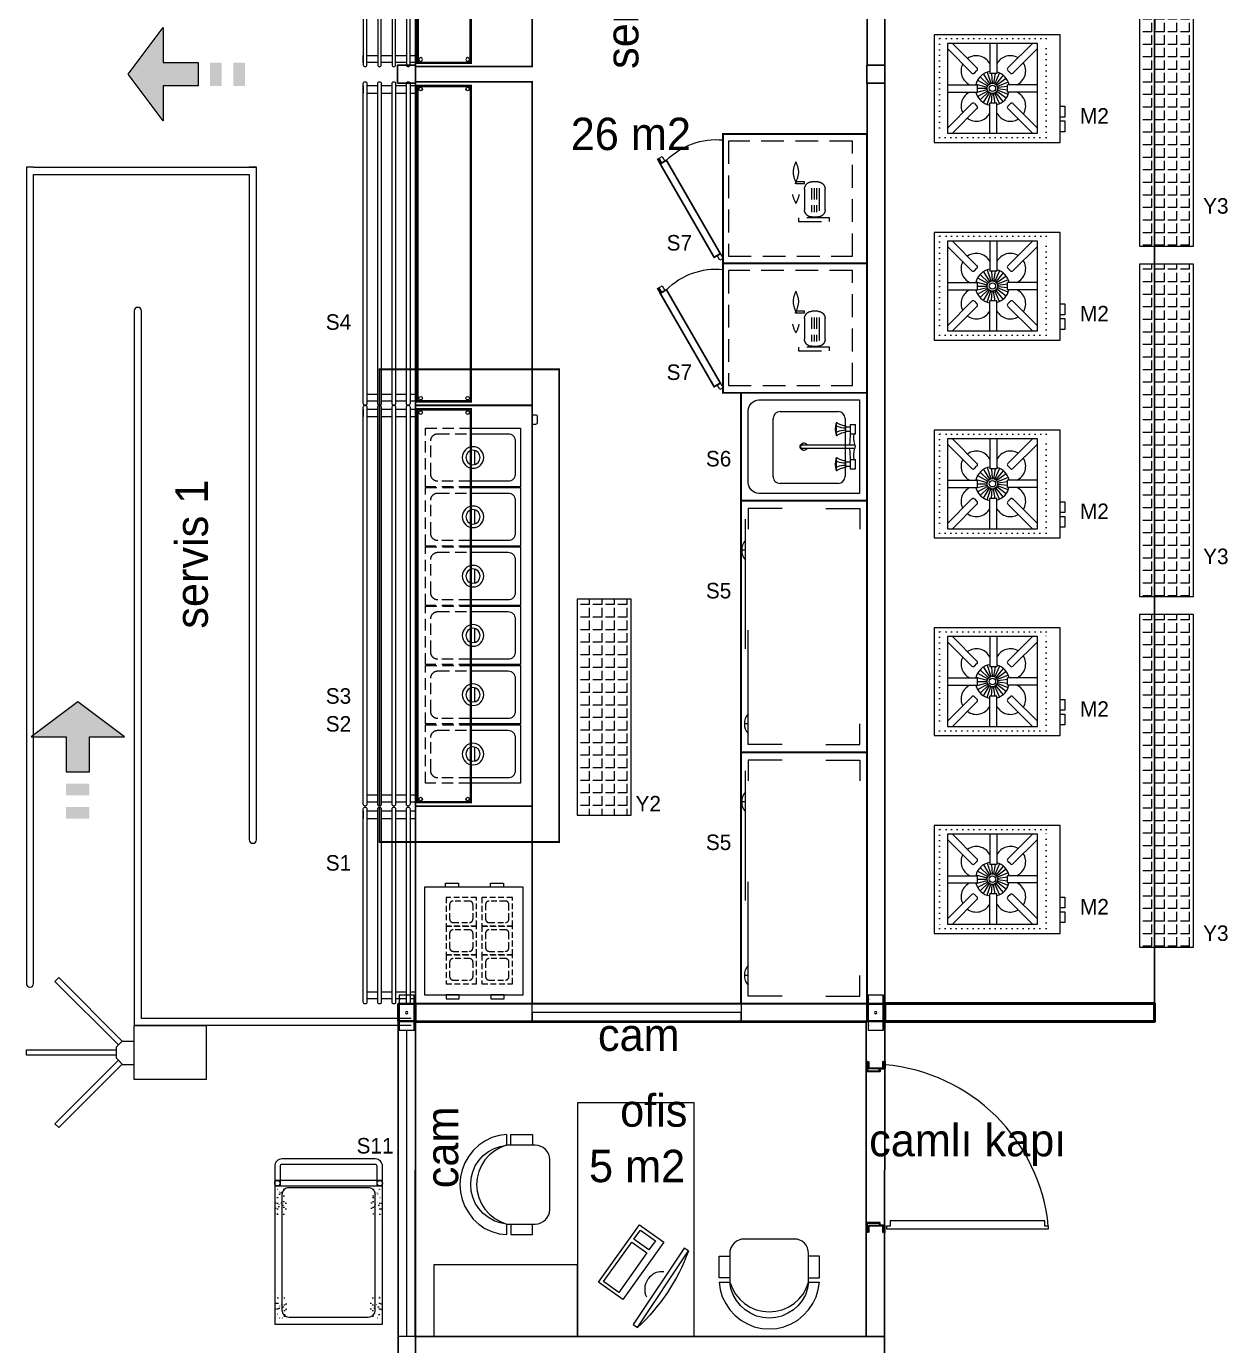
# Model space of a CAD drawing. Header units: millimetres. Extents: x 65390 to 71510, y 46362 to 50796.
# Drawn here: x 68481 to 69149, y 48689 to 49423 of the extents above; entities that cross this region are included whole.
import ezdxf
from ezdxf.enums import TextEntityAlignment as Align

# ---------------------------------------------------------------- set-up
doc = ezdxf.new("R2010")
doc.units = ezdxf.units.MM
for name, pattern in [('ACAD_ISO07W100', [3, 0, -3]), ('DASHED', [19.05, 12.7, -6.35]), ('DASHED2', [9.525, 6.35, -3.175])]:
    doc.linetypes.add(name, pattern=pattern)
for name, color, linetype in [('BİRLEŞİM ELEMANLARI', 4, 'Continuous'), ('DIŞ PANEL', 21, 'Continuous'), ('ODP', 110, 'Continuous')]:
    doc.layers.add(name, color=color, linetype=linetype)
for name, color, linetype, lineweight in [('IC KAPILI 1050', 140, 'Continuous', 0), ('MIM_dpi-DUVAR', 251, 'Continuous', 9), ('MIM_dpi-TEFRIS_01', 251, 'Continuous', 9), ('MIM_dpi-TEFRİŞ', 251, 'Continuous', 9), ('MIM_Elk', 251, 'Continuous', 9), ('MIM_Sel_Davlumbaz', 251, 'DASHED', 9), ('MIM_Sel_Tezgah', 251, 'Continuous', 9), ('MIM_Sktürk', 251, 'Continuous', 9), ('MIM_stair', 251, 'Continuous', 9), ('MIM_TEFRIS', 251, 'Continuous', 9), ('MIM_Tezgah', 251, 'Continuous', 9), ('WALL INTERNAL', 7, 'Continuous', 50)]:
    doc.layers.add(name, color=color, linetype=linetype, lineweight=lineweight)
doc.styles.add('TAKSİM', font='GOTHIC.TTF', dxfattribs={"height": 20})

# ---------------------------------------------------------------- blocks, each defined once
blk = doc.blocks.new('İÇ İKİLİ KEP  80')
at = {"lineweight": 40}
blk.add_lwpolyline([(135.5, 80), (135.5, -16), (39.5, -16), (39.5, 80)], close=True, dxfattribs=at)
at = {"layer": 'BİRLEŞİM ELEMANLARI', "color": 171, "lineweight": 20}
for p, q in [((8.5, 72), (8.5, 74)), ((15, 69), (15, 77)), ((21.5, 72), (21.5, 74)), ((153.5, 72), (153.5, 74)), ((160, 69), (160, 77)), ((166.5, 72), (166.5, 74)), ((185, 72), (-10, 72)), ((-10, -8), (185, -8)), ((8.5, -8), (8.5, -10)), ((15, -5), (15, -13)), ((21.5, -8), (21.5, -10)), ((153.5, -8), (153.5, -10)), ((160, -5), (160, -13)), ((166.5, -8), (166.5, -10))]:
    blk.add_line(p, q, dxfattribs=at)
for points in [[(-10, -10), (-10, 74)], [(-10, 74), (185, 74), (185, -10), (-10, -10)]]:
    blk.add_lwpolyline(points, dxfattribs=at)
blk.add_circle((88, 32), 6.5, dxfattribs=at)
blk = doc.blocks.new('İÇ-DOLU-2514-B-B-(80)')
at = {"layer": 'DIŞ PANEL'}
blk.add_lwpolyline([(0, 81), (2514, 81), (2514, -15), (0, -15)], close=True, dxfattribs=at)
blk = doc.blocks.new('160718_ja-yonoku')
at = {"layer": 'MIM_TEFRIS', "linetype": 'Continuous'}
blk.add_lwpolyline([(5, -20), (-5, -20), (-5, -35), (-20, -35), (0, -50), (20, -35), (5, -35), (5, -20)], dxfattribs=at)
for points in [[(-5, 0), (5, 0), (-5, -5), (5, -5)], [(-5, -10), (5, -10), (-5, -15), (5, -15)], [(-5, -20), (5, -20), (-5, -35), (5, -35)], [(5, -35), (-20, -35), (0, -50), (-20, -35)], [(5, -35), (20, -35), (0, -50), (20, -35)]]:
    blk.add_solid(points, dxfattribs=at)
blk = doc.blocks.new('160718_OK')
at = {"linetype": 'Continuous', "xscale": -1, "rotation": 90}
blk.add_blockref('160718_ja-yonoku', (0, 5), dxfattribs=at)
blk = doc.blocks.new('160718_ServisArabası1')
at = {"layer": 'MIM_Tezgah'}
for points in [[(0, 77), (60, 77), (60, 88, 0.414214), (56, 92), (4, 92, 0.414214), (0, 88)], [(3, 77), (57, 77), (57, 88, 0.414214), (56, 89), (4, 89, 0.414214), (3, 88)], [(8, 4), (52, 4, 0.414214), (56, 8), (56, 72, 0.414214), (52, 76), (8, 76, 0.414214), (4, 72), (4, 8, 0.414214)]]:
    blk.add_lwpolyline(points, format="xyb", close=True, dxfattribs=at)
blk.add_lwpolyline([(0, 0), (60, 0), (60, 80), (0, 80)], close=True, dxfattribs=at)
at = {"layer": 'MIM_Tezgah', "linetype": 'ACAD_ISO07W100'}
for points in [[(3.12, 73.16), (3.57, 73.16, 0.414214), (4.07, 73.66), (5.07, 75.17), (1.62, 75.17), (2.62, 73.66, 0.414214)], [(56.88, 73.16), (56.43, 73.16, -0.414214), (55.93, 73.66), (54.93, 75.17), (58.38, 75.17), (57.38, 73.66, -0.414214)], [(2.49, 72.4), (4.15, 72.4, -0.414214), (5.15, 71.4), (5.15, 61.21, -0.414214), (4.15, 60.21), (2.49, 60.21, -0.414214), (1.49, 61.21), (1.49, 71.4, -0.414214)], [(57.51, 72.4), (55.85, 72.4, 0.414214), (54.85, 71.4), (54.85, 61.21, 0.414214), (55.85, 60.21), (57.51, 60.21, 0.414214), (58.51, 61.21), (58.51, 71.4, 0.414214)], [(2.76, 3.62), (4.42, 3.62, 0.414214), (5.42, 4.62), (5.42, 14.81, 0.414214), (4.42, 15.81), (2.76, 15.81, 0.414214), (1.76, 14.81), (1.76, 4.62, 0.414214)], [(57.24, 3.62), (55.58, 3.62, -0.414214), (54.58, 4.62), (54.58, 14.81, -0.414214), (55.58, 15.81), (57.24, 15.81, -0.414214), (58.24, 14.81), (58.24, 4.62, -0.414214)]]:
    blk.add_lwpolyline(points, format="xyb", close=True, dxfattribs=at)
for points in [[(2.91, 72.4), (3.73, 72.4), (3.73, 73.16), (2.91, 73.16)], [(57.09, 72.4), (56.27, 72.4), (56.27, 73.16), (57.09, 73.16)]]:
    blk.add_lwpolyline(points, close=True, dxfattribs=at)
at = {"layer": 'MIM_Tezgah'}
for centre in [(1.5, 78.5), (58.5, 78.5)]:
    blk.add_circle(centre, 1.5, dxfattribs=at)
at = {"layer": 'MIM_Tezgah', "linetype": 'ACAD_ISO07W100'}
for centre, radius in [((3.25, 66.3), 1.26), ((3.25, 66.3), 0.848), ((56.75, 66.3), 1.26), ((56.75, 66.3), 0.848), ((3.52, 9.72), 1.26), ((3.52, 9.72), 0.848), ((56.48, 9.72), 1.26), ((56.48, 9.72), 0.848)]:
    blk.add_circle(centre, radius, dxfattribs=at)
for centre, start, end in [((9.96, 65.96), 151.46328, 208.53672), ((-3.31, 65.96), 331.46328, 28.53672), ((63.31, 65.96), 151.46328, 208.53672), ((50.04, 65.96), 331.46328, 28.53672), ((10.23, 10.06), 151.46328, 208.53672), ((-3.04, 10.06), 331.46328, 28.53672), ((63.04, 10.06), 151.46328, 208.53672), ((49.77, 10.06), 331.46328, 28.53672)]:
    blk.add_arc(centre, 9.63, start, end, dxfattribs=at)
blk = doc.blocks.new('160718_TezgahDolaplı160-70')
at = {"layer": 'MIM_Sktürk', "lineweight": 9}
for p, q in [((4.31, -22.89), (4.31, -3.93)), ((4.31, -3.93), (15.89, -3.93)), ((135.69, -3.93), (124.11, -3.93)), ((135.69, -22.89), (135.69, -3.93)), ((4.31, -47.11), (4.31, -66.07)), ((135.69, -47.11), (135.69, -66.07)), ((4.31, -66.07), (15.89, -66.07)), ((82.4, -67.55), (10.37, -67.55)), ((33.08, -67.55), (22.08, -67.55)), ((27.58, -67.55), (27.58, -69.61)), ((135.69, -66.07), (72.11, -66.07)), ((129.61, -66.07), (118.61, -66.07)), ((135.69, -66.07), (124.11, -66.07)), ((124.11, -66.07), (124.11, -68.13))]:
    blk.add_line(p, q, dxfattribs=at)
at = {"layer": 'MIM_Sktürk', "lineweight": 9, "const_width": 1}
blk.add_lwpolyline([(140, 0), (140, -70), (0, -70), (0, 0)], close=True, dxfattribs=at)
at = {"layer": 'MIM_Sktürk', "lineweight": 9}
for centre in [(27.58, -61.24), (124.11, -59.76)]:
    blk.add_arc(centre, 8.37, 228.93578, 311.06422, dxfattribs=at)
blk = doc.blocks.new('160718_turnıke')
at = {"layer": 'MIM_dpi-TEFRİŞ', "ltscale": 3}
for p, q in [((426998.17, 161276.62), (426998.17, 161269.99)), ((427001.54, 161279.99), (427007.54, 161279.99)), ((427011.08, 161276.46), (427011.08, 161269.99))]:
    blk.add_line(p, q, dxfattribs=at)
for points in [[(427003.04, 161279.99), (427006.04, 161279.99), (427006.04, 161329.99), (427003.04, 161329.99)], [(426998.17, 161276.62), (427000.29, 161278.75), (426964.94, 161314.1), (426962.81, 161311.98)], [(427010.91, 161276.62), (427008.79, 161278.75), (427044.14, 161314.1), (427046.27, 161311.98)]]:
    blk.add_lwpolyline(points, close=True, dxfattribs=at)
for points in [[(426998.17, 161276.62), (427001.54, 161279.99)], [(427011.08, 161276.46), (427007.54, 161279.99)], [(426989.54, 161269.99), (426989.54, 161229.99), (427019.54, 161229.99), (427019.54, 161269.99), (426989.54, 161269.99)]]:
    blk.add_lwpolyline(points, dxfattribs=at)
blk = doc.blocks.new('160718_Yerocağı')
at = {"layer": 'MIM_Sktürk', "lineweight": 5}
for p, q in [((-4.84, 62.63), (-54.84, 62.63)), ((-54.84, 62.63), (-54.84, 12.63)), ((-54.84, 59.89), (-41.16, 46.21)), ((-51.93, 62.63), (-38.33, 49.03)), ((-31.91, 62.63), (-31.91, 45.98)), ((-27.91, 62.63), (-27.91, 45.98)), ((-7.76, 62.63), (-21.36, 49.03)), ((-4.84, 59.89), (-18.53, 46.21)), ((-4.84, 12.63), (-4.84, 62.63)), ((-38.33, 47.62), (-39.75, 46.21)), ((-36.3, 44.51), (-31.86, 39.78)), ((-34.39, 45.9), (-31.27, 40.22)), ((-32.19, 46.77), (-30.58, 40.49)), ((-31.91, 45.98), (-27.91, 45.98)), ((-29.84, 45.7), (-29.84, 40.58)), ((-27.5, 46.77), (-29.11, 40.49)), ((-25.3, 45.9), (-28.42, 40.22)), ((-23.39, 44.51), (-27.82, 39.78)), ((-21.36, 47.62), (-19.94, 46.21)), ((-54.84, 39.13), (-38.05, 39.13)), ((-38.82, 40.54), (-32.65, 38.54)), ((-38.05, 35.13), (-38.05, 39.13)), ((-38.05, 38.15), (-32.79, 37.81)), ((-38.05, 36.06), (-32.74, 37.08)), ((-37.81, 42.68), (-32.34, 39.21)), ((-21.88, 42.68), (-27.35, 39.21)), ((-20.87, 40.54), (-27.04, 38.54)), ((-21.64, 36.06), (-26.95, 37.08)), ((-21.64, 38.15), (-26.9, 37.81)), ((-4.84, 39.13), (-21.64, 39.13)), ((-21.64, 35.13), (-21.64, 39.13)), ((-54.84, 35.13), (-38.05, 35.13)), ((-38.38, 33.61), (-32.51, 36.37)), ((-37.11, 31.62), (-32.12, 35.75)), ((-35.39, 30), (-31.58, 35.24)), ((-33.32, 28.86), (-30.93, 34.89)), ((-30.9, 29.28), (-30.21, 34.7)), ((-28.79, 29.28), (-29.47, 34.7)), ((-26.37, 28.86), (-28.76, 34.89)), ((-24.3, 30), (-28.11, 35.24)), ((-22.57, 31.62), (-27.57, 35.75)), ((-21.31, 33.61), (-27.17, 36.37)), ((-4.84, 35.13), (-21.64, 35.13)), ((-54.84, 15.37), (-41.16, 29.05)), ((-51.93, 12.63), (-38.33, 26.22)), ((-38.33, 27.64), (-39.75, 29.05)), ((-31.91, 12.63), (-31.91, 29.28)), ((-31.91, 29.28), (-27.91, 29.28)), ((-27.91, 12.63), (-27.91, 29.28)), ((-21.36, 27.64), (-19.94, 29.05)), ((-7.76, 12.63), (-21.36, 26.22)), ((-4.84, 15.37), (-18.53, 29.05)), ((-54.84, 12.63), (-4.84, 12.63))]:
    blk.add_line(p, q, dxfattribs=at)
for points in [[(-60, 0), (0, 0), (0, 70), (-60, 70)], [(-54, 0), (-48, 0), (-48, -2.72), (-54, -2.72)], [(-45.82, 0), (-39.82, 0), (-39.82, -2.72), (-45.82, -2.72)]]:
    blk.add_lwpolyline(points, close=True, dxfattribs=at)
at = {"layer": 'MIM_Sktürk', "linetype": 'ACAD_ISO07W100', "lineweight": 5}
blk.add_lwpolyline([(-57.27, 7.63), (-2.19, 7.63), (-2.19, 67.03), (-57.27, 67.03)], close=True, dxfattribs=at)
at = {"layer": 'MIM_Sktürk', "lineweight": 5}
for radius in [2.95, 1.79]:
    blk.add_circle((-29.84, 37.63), radius, dxfattribs=at)
for centre, radius, start, end in [((-39.65, 46.57), 8.5, 144.00678, 241.1359), ((-39.65, 46.57), 8.5, 24.45702, 116.7019), ((-20.18, 46.57), 8.5, 62.60647, 155.35824), ((-20.18, 46.57), 8.5, 298.8641, 35.32642), ((-40.45, 46.91), 1, 225, 315), ((-29.84, 37.63), 9.43, 102.63219, 170.85208), ((-39.04, 48.33), 1, 315, 45), ((-29.84, 37.63), 9.43, 9.14792, 78.15497), ((-20.65, 48.33), 1, 135, 225), ((-19.24, 46.91), 1, 225, 315), ((-39.65, 27.62), 8.5, 118.8641, 210.8127), ((-29.84, 37.63), 9.43, 195.36535, 257.36781), ((-29.84, 37.63), 9.43, 281.84503, 344.63465), ((-20.18, 27.62), 8.5, 329.86699, 61.1359), ((-39.65, 27.62), 8.5, 238.02757, 335.54298), ((-40.45, 28.35), 1, 45, 135), ((-39.04, 26.93), 1, 315, 45), ((-20.18, 27.62), 8.5, 204.64176, 302.64687), ((-20.65, 26.93), 1, 135, 225), ((-19.24, 28.35), 1, 45, 135)]:
    blk.add_arc(centre, radius, start, end, dxfattribs=at)
blk = doc.blocks.new('160718_Dikdolap 72-80')
at = {"layer": 'MIM_Sktürk', "linetype": 'DASHED'}
blk.add_line((-30.14, -26.56), (-43.51, -26.56), dxfattribs=at)
at = {"layer": 'MIM_Sktürk', "linetype": 'DASHED2'}
for p, q in [((-30.14, -27.94), (-43.51, -27.94)), ((-30.14, -29.31), (-43.51, -29.31)), ((-30.14, -30.69), (-43.51, -30.69))]:
    blk.add_line(p, q, dxfattribs=at)
at = {"layer": 'MIM_Sktürk'}
for p, q in [((-14.22, -115.77), (-15.95, -114.77)), ((-14.16, -115.65), (-15.89, -114.65)), ((-14.09, -115.54), (-15.82, -114.54)), ((-14.03, -115.43), (-15.76, -114.43))]:
    blk.add_line(p, q, dxfattribs=at)
at = {"layer": 'MIM_Sktürk', "lineweight": 9, "const_width": 1}
blk.add_lwpolyline([(-72, 0), (0, 0), (0, -80), (-72, -80)], close=True, dxfattribs=at)
at = {"layer": 'MIM_Sktürk', "linetype": 'DASHED'}
for points in [[(-4, -77), (-68, -77), (-68, -8), (-4, -8)], [(-46.67, -37.96), (-48.73, -37.96), (-48.73, -20.76), (-46.67, -20.76)], [(-26.67, -39.53), (-27.59, -39.53), (-27.59, -34.67), (-26.67, -34.67)]]:
    blk.add_lwpolyline(points, close=True, dxfattribs=at)
blk.add_lwpolyline([(-30.67, -34.67), (-42.14, -34.67, -0.414214), (-46.14, -30.67), (-46.14, -27.21, -0.414214), (-42.14, -23.21), (-30.67, -23.21, -0.414214), (-26.67, -27.21), (-26.67, -30.67, -0.414214)], format="xyb", close=True, dxfattribs=at)
at = {"layer": 'MIM_Sktürk'}
for points in [[(-66.61, -81.5), (-69.21, -80), (-70.21, -81.73), (-67.61, -83.23)], [(-16.65, -114.96), (-14.05, -116.46), (-12.55, -113.87), (-15.15, -112.37)], [(-14.48, -116.21), (-16.21, -115.21), (-15.7, -114.32), (-13.96, -115.32)]]:
    blk.add_lwpolyline(points, close=True, dxfattribs=at)
at = {"layer": 'MIM_Sktürk', "const_width": 1}
blk.add_lwpolyline([(-16.65, -114.96), (-68.61, -84.96), (-66.61, -81.5), (-14.65, -111.5)], close=True, dxfattribs=at)
at = {"layer": 'MIM_Sktürk', "lineweight": 9}
blk.add_arc((-42.53, -83.68), 39.39, 315.05967, 5.35419, dxfattribs=at)
at = {"layer": 'MIM_Sktürk', "linetype": 'DASHED'}
for points in [[(-15.48, -39.53), (-17.37, -40.25), (-21.16, -41.7), (-26.92, -39.66), (-32.63, -36.65), (-36.58, -38.55), (-38.62, -39.53)], [(-15.48, -39.53), (-17.37, -38.81), (-21.16, -37.36), (-26.92, -39.4), (-32.63, -42.41), (-36.58, -40.51), (-38.62, -39.53)]]:
    blk.add_open_spline(points, degree=3, knots=[0, 0, 0, 0, 5.866419, 11.732839, 17.718475, 24.104614, 24.104614, 24.104614, 24.104614], dxfattribs=at)
blk = doc.blocks.new('A$C45FF6976')
at = {"color": 7}
for p, q in [((91.66, 91.55), (92.46, 91.55)), ((101.26, 91.55), (100.46, 91.55)), ((91.66, 4.05, 0), (92.46, 4.05, 0)), ((101.26, 4.05, 0), (100.46, 4.05, 0))]:
    blk.add_line(p, q, dxfattribs=at)
at = {"layer": 'IC KAPILI 1050', "color": 2}
for p, q in [((90.51, 93.4), (0.48, 93.4)), ((0.48, 93.4), (0.48, 91.9)), ((0.48, 91.9), (2.48, 91.9)), ((2.48, 91.9), (2.48, 88.9)), ((2.48, 88.9), (88.51, 88.9))]:
    blk.add_line(p, q, dxfattribs=at)
at = {"layer": 'IC KAPILI 1050'}
for p, q in [((88.51, 88.9), (88.51, 91.9)), ((88.51, 91.9), (90.51, 91.9)), ((90.51, 91.9), (90.51, 93.4))]:
    blk.add_line(p, q, dxfattribs=at)
at = {"layer": 'IC KAPILI 1050', "color": 2}
blk.add_arc((100.05, 101.74, 0), 100.05, 185.64289, 265.10266, dxfattribs=at)
at = {"layer": 'ODP', "color": 3}
for p, q in [((92.46, 95.4), (92.46, 91.55, -4)), ((92.46, 91.55), (92.46, 95.4)), ((92.61, 95.4, -4), (92.46, 95.4)), ((92.46, 91.55), (100.46, 91.55, -4)), ((100.46, 91.55, -4), (92.46, 91.55)), ((92.61, 95.4), (92.61, 91.7)), ((92.61, 91.7), (100.31, 91.7)), ((100.31, 95.4, -4), (100.46, 95.4)), ((100.31, 95.4), (100.31, 91.7)), ((100.46, 95.4), (100.46, 91.55, -4)), ((92.46, 4.05, 0), (92.46, 0.2, 0)), ((92.46, 0.2, 0), (92.46, 4.05, -4)), ((92.46, 4.05, 0), (100.46, 4.05, -4)), ((100.46, 4.05, -4), (92.46, 4.05, 0)), ((92.61, 0.2, -4), (92.46, 0.2, 0)), ((92.61, 3.9, 0), (100.31, 3.9, 0)), ((92.61, 0.2, 0), (92.61, 3.9, 0)), ((100.31, 0.2, 0), (100.31, 3.9, 0)), ((100.31, 0.2, -4), (100.46, 0.2, 0)), ((100.46, 0.2, 0), (100.46, 4.05, -4))]:
    blk.add_line(p, q, dxfattribs=at)
at = {"layer": 'ODP', "color": 3, "lineweight": 30}
for p, q in [((91.51, 0, 0), (91.66, 0, 0)), ((101.41, 0, 0), (101.26, 0, 0))]:
    blk.add_line(p, q, dxfattribs=at)
for points in [[(91.51, 95.6), (91.51, 91.4), (94.31, 91.4), (94.31, 89.9), (101.41, 89.9), (101.41, 95.6)], [(101.26, 95.6), (101.26, 90.05), (94.46, 90.05), (94.46, 91.55), (91.66, 91.55), (91.66, 95.6)]]:
    blk.add_lwpolyline(points, dxfattribs=at)
at = {"layer": 'ODP', "color": 3, "lineweight": 30, "elevation": 0}
for points in [[(91.51, 0), (91.51, 4.2), (94.31, 4.2), (94.31, 5.7), (101.41, 5.7), (101.41, 0)], [(101.26, 0), (101.26, 5.55), (94.46, 5.55), (94.46, 4.05), (91.66, 4.05), (91.66, 0)]]:
    blk.add_lwpolyline(points, dxfattribs=at)
blk = doc.blocks.new('160718_A$C0BBD36C8')
at = {"layer": 'MIM_Sktürk'}
for p, q in [((12.35, 0.98), (12.35, 29.96)), ((14.3, 29.96), (14.3, 0.98)), ((0.97, 3.1), (0.97, 0.01)), ((6.17, 3.1), (0.97, 3.1)), ((5.52, 5.59), (1.62, 5.59)), ((2.27, 3.1), (2.27, 5.59)), ((4.87, 5.59), (4.87, 3.1)), ((6.17, 3.1), (6.17, 0.01)), ((20.47, 3.1), (20.47, 0)), ((25.67, 3.1), (20.47, 3.1)), ((25.02, 5.59), (21.12, 5.59)), ((21.77, 3.1), (21.77, 5.59)), ((24.37, 5.59), (24.37, 3.1)), ((25.67, 3.1), (25.67, 0))]:
    blk.add_line(p, q, dxfattribs=at)
for points in [[(0.97, 0.01), (6.17, 0.01)], [(20.47, 0), (25.67, 0)]]:
    blk.add_lwpolyline(points, dxfattribs=at)
for centre, radius, start, end in [((13.33, 28.73), 1.95, 300, 240), ((13.33, 29.96), 1.17, 326.44269, 213.55731), ((13.33, 29.96), 0.975, 0, 180), ((0.32, 10.46), 0.325, 89.99951, 270.00049), ((3.57, 3), 8.44, 67.35362, 112.64638), ((1.3, 13.02), 2.44, 246.42575, 288.13414), ((-8.33, 5.21), 9.96, 2.20495, 29.68578), ((2.27, 10.46), 0.325, 89.99951, 213.57433), ((-9.51, 5.59), 12.43, 0, 22.76723), ((3.57, 14.61), 4.04, 251.21272, 288.78728), ((16.66, 5.59), 12.43, 157.23277, 180), ((5.85, 13.03), 2.44, 246.48101, 293.51899), ((4.87, 10.46), 0.325, 326.42567, 90.00049), ((15.48, 5.21), 9.96, 150.31422, 177.79505), ((6.82, 10.46), 0.325, 269.99951, 90.00049), ((6.82, 10.46), 0.325, 90, 90.00049), ((6.82, 10.46), 0.325, 270, 90), ((6.82, 10.46), 0.325, 270, 270.00049), ((19.82, 10.46), 0.325, 89.99951, 270.00049), ((23.07, 3), 8.44, 67.35362, 112.64638), ((20.8, 13.02), 2.44, 246.42575, 288.13414), ((11.17, 5.21), 9.96, 2.20495, 29.68578), ((21.77, 10.46), 0.325, 89.99951, 213.57433), ((9.99, 5.59), 12.43, 0, 22.76723), ((23.07, 14.61), 4.04, 251.21272, 288.78728), ((36.16, 5.59), 12.43, 157.23277, 180), ((24.37, 10.46), 0.325, 326.42567, 90.00049), ((25.35, 13.03), 2.44, 246.48101, 293.51899), ((34.98, 5.21), 9.96, 150.31422, 177.79505), ((26.32, 10.46), 0.325, 270, 90), ((26.32, 10.46), 0.325, 90, 90.00049), ((26.32, 10.46), 0.325, 269.99951, 90.00049), ((26.32, 10.46), 0.325, 270, 270.00049), ((6.69, 38.13), 35.22, 269.1635, 278.55958), ((8.12, -17.5), 18.65, 78.22292, 95.99606), ((13.33, 2.03), 1.89, 121.10045, 137.78327), ((13.33, 2.03), 1.89, 222.21673, 249.50293), ((13.33, 0.98), 0.975, 180, 0), ((13.33, 2.03), 1.89, 290.21119, 314.66112), ((13.33, 2.03), 1.89, 42.21673, 59.08545), ((18.8, -17.12), 18.28, 84.74243, 103.07932), ((19.22, 28.69), 25.78, 259.99092, 272.79989)]:
    blk.add_arc(centre, radius, start, end, dxfattribs=at)
blk = doc.blocks.new('160718_A$C461B2E9D')
at = {"layer": 'MIM_Sktürk'}
for p, q in [((3.9, 45.91), (36.1, 45.91)), ((0, 9.81), (0, 42.01)), ((40, 42.01), (40, 9.81)), ((36.1, 5.91), (3.9, 5.91))]:
    blk.add_line(p, q, dxfattribs=at)
for centre, start, end in [((3.9, 42.01), 90, 180), ((36.1, 42.01), 0, 90), ((3.9, 9.81), 180, 270), ((36.1, 9.81), 270, 0)]:
    blk.add_arc(centre, 3.9, start, end, dxfattribs=at)
blk.add_blockref('160718_A$C0BBD36C8', (7.16, 0), dxfattribs=at)
blk = doc.blocks.new('160718_Küvet40-40y')
at = {"layer": 'MIM_Sktürk'}
blk.add_blockref('160718_A$C461B2E9D', (-40, -25.91), dxfattribs=at)
blk = doc.blocks.new('160718_EvyeliTezgah 1-60-70')
at = {"layer": 'MIM_Sktürk', "lineweight": 9, "const_width": 1}
blk.add_lwpolyline([(0, 0), (0, 70), (60, 70), (60, 0)], close=True, dxfattribs=at)
at = {"layer": 'MIM_Sktürk', "lineweight": 9}
blk.add_lwpolyline([(4, 4), (4, 60, -0.414214), (10, 66), (50, 66, -0.414214), (56, 60), (56, 4)], format="xyb", close=True, dxfattribs=at)
at = {"layer": 'MIM_Sktürk'}
blk.add_blockref('160718_Küvet40-40y', (49.56, 32.13), dxfattribs=at)
blk = doc.blocks.new('160718_A$C733B3D05')
at = {"layer": 'MIM_Sktürk'}
for points in [[(27.54, 32.5), (0, 32.5), (0, 0), (27.54, 0)], [(25.54, 12.37), (25.54, 20.13)], [(27.55, 20.11), (27.55, 12.39)]]:
    blk.add_lwpolyline(points, dxfattribs=at)
blk.add_lwpolyline([(27.54, 29.5), (7, 29.5, 0.414214), (3, 25.5), (3, 7, 0.414214), (7, 3), (27.54, 3)], format="xyb", dxfattribs=at)
at = {"layer": 'MIM_Sktürk', "linetype": 'DASHED2'}
blk.add_lwpolyline([(28.04, 0), (53, 0), (53, 32.5), (28.04, 32.5)], dxfattribs=at)
blk.add_lwpolyline([(28.04, 3), (46, 3, 0.414214), (50, 7), (50, 25.5, 0.414214), (46, 29.5), (28.04, 29.5)], format="xyb", dxfattribs=at)
at = {"layer": 'MIM_Sktürk'}
for radius in [6, 4]:
    blk.add_circle((26.5, 16.25), radius, dxfattribs=at)
blk = doc.blocks.new('A$C7D307456')
at = {"layer": 'MIM_Tezgah'}
blk.add_line((29, 0.5), (29, 223.25), dxfattribs=at)
for points in [[(1, 0.55), (1, 0.55, -0.414214), (0, 1.55), (0, 222.55, -0.414214), (1, 223.55), (1, 223.55, -0.414214), (2, 222.55), (2, 1.55, -0.414214)], [(9, 0.55), (9, 0.55, -0.414214), (8, 1.55), (8, 222.55, -0.414214), (9, 223.55), (9, 223.55, -0.414214), (10, 222.55), (10, 1.55, -0.414214)], [(17, 0.55), (17, 0.55, -0.414214), (16, 1.55), (16, 222.55, -0.414214), (17, 223.55), (17, 223.55, -0.414214), (18, 222.55), (18, 1.55, -0.414214)], [(25, 0.55), (25, 0.55, -0.414214), (24, 1.55), (24, 222.55, -0.414214), (25, 223.55), (25, 223.55, -0.414214), (26, 222.55), (26, 1.55, -0.414214)], [(94, 218.12), (94, 213.12), (96, 213.12, 0.414214), (97, 214.12), (97, 217.12, 0.414214), (96, 218.12)]]:
    blk.add_lwpolyline(points, format="xyb", close=True, dxfattribs=at)
for points in [[(0, 221.29), (0, 217.29)], [(8, 221.29), (2, 221.29)], [(16, 221.29), (10, 221.29)], [(24, 221.29), (18, 221.29)], [(26, 217.29), (29, 217.29), (29, 221.29), (26, 221.29)], [(2, 217.29), (8, 217.29)], [(10, 217.29), (16, 217.29)], [(18, 217.29), (24, 217.29)], [(0, 2.81), (0, 6.81)], [(2, 6.81), (8, 6.81)], [(8, 2.81), (2, 2.81)], [(10, 6.81), (16, 6.81)], [(16, 2.81), (10, 2.81)], [(18, 6.81), (24, 6.81)], [(24, 2.81), (18, 2.81)], [(26, 6.81), (29, 6.81), (29, 2.81), (26, 2.81)]]:
    blk.add_lwpolyline(points, dxfattribs=at)
at = {"layer": 'MIM_Tezgah', "const_width": 1}
for points in [[(29, 0.5), (29, 223.5), (94, 223.5), (94, 0.5)], [(30, 2.5), (30, 221.5), (60, 221.5), (60, 2.5)]]:
    blk.add_lwpolyline(points, close=True, dxfattribs=at)
at = {"layer": 'MIM_Tezgah'}
blk.add_lwpolyline([(30.5, 3), (30.5, 221), (59.5, 221), (59.5, 3)], close=True, dxfattribs=at)
for centre in [(31.93, 219.5), (58.07, 219.5), (31.93, 4.5), (58.07, 4.5)]:
    blk.add_circle(centre, 1, dxfattribs=at)
at = {"layer": 'MIM_Tezgah', "xscale": -1}
for p in [(87.54, 178.25), (87.54, 145.25), (87.54, 112.25), (87.54, 79.25), (87.54, 46.25), (87.54, 13.25)]:
    blk.add_blockref('160718_A$C733B3D05', p, dxfattribs=at)
blk = doc.blocks.new('A$C71587637')
at = {"layer": 'MIM_Sel_Tezgah'}
for points in [[(1, 0.45), (1, 0.45, -0.414214), (0, 1.45), (0, 108.97, -0.414214), (1, 109.97), (1, 109.97, -0.414214), (2, 108.97), (2, 1.45, -0.414214)], [(9, 0.45), (9, 0.45, -0.414214), (8, 1.45), (8, 108.97, -0.414214), (9, 109.97), (9, 109.97, -0.414214), (10, 108.97), (10, 1.45, -0.414214)], [(17, 0.45), (17, 0.45, -0.414214), (16, 1.45), (16, 108.97, -0.414214), (17, 109.97), (17, 109.97, -0.414214), (18, 108.97), (18, 1.45, -0.414214)], [(25, 0.45), (25, 0.45, -0.414214), (24, 1.45), (24, 108.97, -0.414214), (25, 109.97), (25, 109.97, -0.414214), (26, 108.97), (26, 1.45, -0.414214)]]:
    blk.add_lwpolyline(points, format="xyb", close=True, dxfattribs=at)
for points in [[(0, 107.71), (0, 103.71)], [(8, 107.71), (2, 107.71)], [(2, 103.71), (8, 103.71)], [(16, 107.71), (10, 107.71)], [(10, 103.71), (16, 103.71)], [(24, 107.71), (18, 107.71)], [(18, 103.71), (24, 103.71)], [(26, 103.71), (29, 103.71), (29, 107.71), (26, 107.71)], [(0, 3.29), (0, 7.29)], [(2, 7.29), (8, 7.29)], [(8, 3.29), (2, 3.29)], [(10, 7.29), (16, 7.29)], [(16, 3.29), (10, 3.29)], [(18, 7.29), (24, 7.29)], [(24, 3.29), (18, 3.29)], [(26, 7.29), (29, 7.29), (29, 3.29), (26, 3.29)]]:
    blk.add_lwpolyline(points, dxfattribs=at)
at = {"layer": 'MIM_Sktürk', "const_width": 1}
blk.add_lwpolyline([(94, 0.5), (94, 110.5), (29, 110.5), (29, 0.5)], close=True, dxfattribs=at)
at = {"layer": 'MIM_Sktürk'}
for points in [[(45.78, 65.5), (45.78, 67.59), (53.06, 67.59), (53.06, 65.5)], [(70.79, 65.5), (70.79, 67.59), (78.07, 67.59), (78.07, 65.5)], [(89, 5.5), (89, 65.5), (34, 65.5), (34, 5.5)], [(46.04, 5.5), (46.04, 3.41), (53.32, 3.41), (53.32, 5.5)], [(71.05, 5.5), (71.05, 3.41), (78.33, 3.41), (78.33, 5.5)]]:
    blk.add_lwpolyline(points, close=True, dxfattribs=at)
at = {"layer": 'MIM_Sktürk', "linetype": 'DASHED2', "ltscale": 0.5}
for points in [[(63.05, 43.75), (63.05, 59.75), (46.05, 59.75), (46.05, 43.75)], [(83.05, 43.75), (83.05, 59.75), (66.05, 59.75), (66.05, 43.75)], [(63.05, 27.75), (63.05, 43.75), (46.05, 43.75), (46.05, 27.75)], [(83.05, 27.75), (83.05, 43.75), (66.05, 43.75), (66.05, 27.75)], [(63.05, 11.75), (63.05, 27.75), (46.05, 27.75), (46.05, 11.75)], [(83.05, 11.75), (83.05, 27.75), (66.05, 27.75), (66.05, 11.75)]]:
    blk.add_lwpolyline(points, close=True, dxfattribs=at)
for points in [[(61.05, 47.75), (61.05, 55.75, 0.414214), (59.05, 57.75), (50.05, 57.75, 0.414214), (48.05, 55.75), (48.05, 47.75, 0.414214), (50.05, 45.75), (59.05, 45.75, 0.414214)], [(81.05, 47.75), (81.05, 55.75, 0.414214), (79.05, 57.75), (70.05, 57.75, 0.414214), (68.05, 55.75), (68.05, 47.75, 0.414214), (70.05, 45.75), (79.05, 45.75, 0.414214)], [(61.05, 31.75), (61.05, 39.75, 0.414214), (59.05, 41.75), (50.05, 41.75, 0.414214), (48.05, 39.75), (48.05, 31.75, 0.414214), (50.05, 29.75), (59.05, 29.75, 0.414214)], [(81.05, 31.75), (81.05, 39.75, 0.414214), (79.05, 41.75), (70.05, 41.75, 0.414214), (68.05, 39.75), (68.05, 31.75, 0.414214), (70.05, 29.75), (79.05, 29.75, 0.414214)], [(61.05, 15.75), (61.05, 23.75, 0.414214), (59.05, 25.75), (50.05, 25.75, 0.414214), (48.05, 23.75), (48.05, 15.75, 0.414214), (50.05, 13.75), (59.05, 13.75, 0.414214)], [(81.05, 15.75), (81.05, 23.75, 0.414214), (79.05, 25.75), (70.05, 25.75, 0.414214), (68.05, 23.75), (68.05, 15.75, 0.414214), (70.05, 13.75), (79.05, 13.75, 0.414214)]]:
    blk.add_lwpolyline(points, format="xyb", close=True, dxfattribs=at)
blk = doc.blocks.new('A$C1A2E44DF')
at = {"layer": 'MIM_Tezgah'}
blk.add_line((29, 0.5), (29, 180.25), dxfattribs=at)
for points in [[(1, 0.55), (1, 0.55, -0.414214), (0, 1.55), (0, 179.55, -0.414214), (1, 180.55), (1, 180.55, -0.414214), (2, 179.55), (2, 1.55, -0.414214)], [(9, 0.55), (9, 0.55, -0.414214), (8, 1.55), (8, 179.55, -0.414214), (9, 180.55), (9, 180.55, -0.414214), (10, 179.55), (10, 1.55, -0.414214)], [(17, 0.55), (17, 0.55, -0.414214), (16, 1.55), (16, 179.55, -0.414214), (17, 180.55), (17, 180.55, -0.414214), (18, 179.55), (18, 1.55, -0.414214)], [(25, 0.55), (25, 0.55, -0.414214), (24, 1.55), (24, 179.55, -0.414214), (25, 180.55), (25, 180.55, -0.414214), (26, 179.55), (26, 1.55, -0.414214)]]:
    blk.add_lwpolyline(points, format="xyb", close=True, dxfattribs=at)
for points in [[(0, 178.29), (0, 174.29)], [(8, 178.29), (2, 178.29)], [(16, 178.29), (10, 178.29)], [(24, 178.29), (18, 178.29)], [(26, 174.29), (29, 174.29), (29, 178.29), (26, 178.29)], [(2, 174.29), (8, 174.29)], [(10, 174.29), (16, 174.29)], [(18, 174.29), (24, 174.29)], [(0, 2.81), (0, 6.81)], [(2, 6.81), (8, 6.81)], [(8, 2.81), (2, 2.81)], [(10, 6.81), (16, 6.81)], [(16, 2.81), (10, 2.81)], [(18, 6.81), (24, 6.81)], [(24, 2.81), (18, 2.81)], [(26, 6.81), (29, 6.81), (29, 2.81), (26, 2.81)]]:
    blk.add_lwpolyline(points, dxfattribs=at)
at = {"layer": 'MIM_Tezgah', "const_width": 1}
for points in [[(29, 0.5), (29, 180.5), (94, 180.5), (94, 0.5)], [(30, 2.5), (30, 178.5), (60, 178.5), (60, 2.5)]]:
    blk.add_lwpolyline(points, close=True, dxfattribs=at)
at = {"layer": 'MIM_Tezgah'}
blk.add_lwpolyline([(30.5, 3), (30.5, 178), (59.5, 178), (59.5, 3)], close=True, dxfattribs=at)
for centre in [(31.93, 176.5), (58.07, 176.5), (31.93, 4.5), (58.07, 4.5)]:
    blk.add_circle(centre, 1, dxfattribs=at)

msp = doc.modelspace()

# ---------------------------------------------------------------- hatches: boundary and pattern name
at = {"layer": 'MIM_Sktürk'}
h = msp.add_hatch(dxfattribs=at)
h.set_pattern_fill('ANGLE', color=256, angle=90)
h.set_pattern_definition([(90, (113762.4285, -11516.7726), (-6.985, 4e-16), [5.08, -1.905]), (180, (113762.4285, -11516.7726), (-9e-16, -6.985), [5.08, -1.905])])
h.paths.add_polyline_path([(69100.469, 49486.153), (69100.469, 49301.153), (69130.469, 49301.153), (69130.469, 49486.153)])
h = msp.add_hatch(dxfattribs=at)
h.set_pattern_fill('ANGLE', color=256, angle=90)
h.set_pattern_definition([(90, (113762.4285, -11711.7726), (-6.985, 4e-16), [5.08, -1.905]), (180, (113762.4285, -11711.7726), (-9e-16, -6.985), [5.08, -1.905])])
h.paths.add_polyline_path([(69100.469, 49291.153), (69100.469, 49106.153), (69130.469, 49106.153), (69130.469, 49291.153)])
h = msp.add_hatch(dxfattribs=at)
h.set_pattern_fill('ANGLE', color=256, angle=90)
h.set_pattern_definition([(90, (113449.471, -11898.295), (-6.985, 4e-16), [5.08, -1.905]), (180, (113449.471, -11898.295), (-9e-16, -6.985), [5.08, -1.905])])
h.paths.add_polyline_path([(68787.512, 49104.63), (68787.512, 48984.63), (68817.512, 48984.63), (68817.512, 49104.63)])
h = msp.add_hatch(dxfattribs=at)
h.set_pattern_fill('ANGLE', color=256, angle=90)
h.set_pattern_definition([(90, (113762.4285, -11906.7726), (-6.985, 4e-16), [5.08, -1.905]), (180, (113762.4285, -11906.7726), (-9e-16, -6.985), [5.08, -1.905])])
h.paths.add_polyline_path([(69100.469, 49096.153), (69100.469, 48911.153), (69130.469, 48911.153), (69130.469, 49096.153)])

# ---------------------------------------------------------------- linework, layer by layer
for q in [(68697.512, 48694.425), (68958.512, 48554.425)]:
    msp.add_line((68958.512, 48694.425), q)
at = {"ltscale": 5}
for points in [[(68687.47, 49391.785), (68697.47, 49391.785), (68697.47, 49401.785), (68687.47, 49401.785)], [(68958.712, 49391.785), (68948.712, 49391.785), (68948.712, 49401.785), (68958.712, 49401.785)], [(68958.712, 48869.762), (68948.712, 48869.762), (68948.712, 48879.762), (68958.712, 48879.762)], [(68958.712, 48869.762), (68948.712, 48869.762), (68948.712, 48879.762), (68958.712, 48879.762)]]:
    msp.add_lwpolyline(points, close=True, dxfattribs=at)
for points in [[(68948.912, 48879.539), (68958.712, 48879.539), (68958.712, 49391.785), (68948.912, 49391.785)], [(68958.712, 48879.762), (68697.512, 48879.762), (68697.412, 48694.425), (68958.612, 48694.425)], [(68948.38, 48869.435), (68697.559, 48869.435), (68697.465, 48694.425), (68948.285, 48694.425)]]:
    msp.add_lwpolyline(points, close=True)
at = {"layer": 'MIM_dpi-TEFRIS_01'}
for points in [[(68852.717, 48694.425), (68852.717, 48824.425), (68787.744, 48824.425), (68787.744, 48694.425)], [(68748.275, 48757.007), (68744.614, 48757.69), (68741.325, 48758.931), (68738.098, 48760.669), (68735.244, 48762.903), (68732.885, 48765.633), (68730.837, 48768.612), (68729.41, 48771.963), (68728.603, 48775.438), (68728.293, 48778.975), (68728.603, 48782.575), (68729.41, 48786.112), (68730.837, 48789.463), (68732.885, 48792.442), (68735.244, 48795.172), (68738.098, 48797.406), (68741.325, 48799.144), (68744.614, 48800.261), (68748.275, 48800.881), (68744.8, 48799.578), (68741.635, 48797.84), (68738.781, 48795.482), (68736.236, 48792.752), (68734.313, 48789.587), (68732.885, 48786.236), (68731.955, 48782.575), (68731.582, 48778.975), (68731.955, 48775.314), (68732.885, 48771.777), (68734.313, 48768.301), (68736.236, 48765.261), (68738.781, 48762.592), (68741.635, 48760.172), (68744.8, 48758.434)], [(68822.248, 48756.544), (68835.714, 48747.049), (68812.877, 48715.09), (68799.349, 48724.647)], [(68822.744, 48753.689), (68831.122, 48747.67), (68827.46, 48742.705), (68819.083, 48748.601)], [(68817.966, 48747.049), (68826.343, 48740.968), (68810.643, 48719.062), (68802.203, 48725.081)], [(68847.008, 48743.698), (68818.772, 48701.251), (68821.131, 48699.514), (68849.428, 48742.085)], [(68916.263, 48724.751), (68915.643, 48721.213), (68914.526, 48717.738), (68912.788, 48714.573), (68910.554, 48711.719), (68907.886, 48709.298), (68904.845, 48707.437), (68901.494, 48705.823), (68898.019, 48705.016), (68894.357, 48704.706), (68890.882, 48705.016), (68887.345, 48705.823), (68884.056, 48707.437), (68881.015, 48709.298), (68878.347, 48711.719), (68876.113, 48714.573), (68874.375, 48717.738), (68873.072, 48721.213), (68872.451, 48724.751), (68873.879, 48721.213), (68875.616, 48718.048), (68877.975, 48715.194), (68880.705, 48712.836), (68883.746, 48710.726), (68887.221, 48709.298), (68890.696, 48708.554), (68894.357, 48708.181), (68898.019, 48708.554), (68901.68, 48709.298), (68905.031, 48710.726), (68908.196, 48712.836), (68910.865, 48715.194), (68913.285, 48718.048), (68915.022, 48721.213)]]:
    msp.add_lwpolyline(points, close=True, dxfattribs=at)
for points in [[(68748.275, 48806.901), (68744.18, 48806.28), (68740.022, 48805.163), (68736.236, 48803.239), (68732.885, 48800.881), (68729.72, 48798.027), (68727.176, 48794.862), (68724.942, 48791.2), (68723.515, 48787.229), (68722.522, 48783.257), (68722.212, 48778.975), (68722.522, 48774.817), (68723.515, 48770.66), (68724.942, 48766.874), (68727.176, 48763.213), (68729.72, 48759.862), (68732.885, 48757.007), (68736.236, 48754.649), (68740.022, 48752.911), (68744.18, 48751.608), (68748.275, 48751.174)], [(68748.275, 48806.901), (68748.275, 48800.881), (68748.275, 48800.881)], [(68750.696, 48800.881), (68750.696, 48806.901), (68762.611, 48806.901), (68762.611, 48800.881)], [(68772.291, 48792.938), (68772.105, 48794.489), (68771.671, 48795.917), (68770.864, 48797.406), (68769.871, 48798.461), (68768.63, 48799.578), (68767.327, 48800.261), (68765.775, 48800.695), (68764.162, 48800.881), (68748.275, 48800.881)], [(68772.291, 48765.137), (68772.291, 48792.938), (68772.291, 48792.938)], [(68748.275, 48757.007), (68764.162, 48757.007), (68765.775, 48757.193), (68767.327, 48757.69), (68768.63, 48758.434), (68769.871, 48759.427), (68770.864, 48760.669), (68771.671, 48762.096), (68772.105, 48763.523), (68772.291, 48765.137)], [(68748.275, 48757.007), (68748.275, 48751.174), (68748.275, 48751.174)], [(68750.696, 48757.007), (68750.696, 48751.174), (68750.696, 48751.174)], [(68750.696, 48751.174), (68762.611, 48751.174), (68762.611, 48757.007)], [(68880.519, 48748.704), (68878.967, 48748.58), (68877.54, 48748.084), (68876.113, 48747.463), (68874.81, 48746.346), (68873.879, 48745.229), (68873.072, 48743.802), (68872.576, 48742.188), (68872.451, 48740.761), (68872.451, 48724.751)], [(68908.32, 48748.704), (68880.519, 48748.704), (68880.519, 48748.704)], [(68916.263, 48724.751), (68916.263, 48740.761), (68916.139, 48742.188), (68915.643, 48743.802), (68915.022, 48745.229), (68914.092, 48746.346), (68912.788, 48747.463), (68911.361, 48748.084), (68909.934, 48748.58), (68908.32, 48748.704)], [(68872.451, 48727.109), (68866.556, 48727.109), (68866.556, 48739.21), (68872.451, 48739.21)], [(68922.345, 48727.109), (68922.345, 48739.21), (68916.263, 48739.21)], [(68866.556, 48724.751), (68867.053, 48720.593), (68868.294, 48716.621), (68870.217, 48712.836), (68872.451, 48709.298), (68875.306, 48706.32), (68878.657, 48703.589), (68882.318, 48701.541), (68886.104, 48699.928), (68890.262, 48698.997), (68894.357, 48698.687), (68898.639, 48698.997), (68902.611, 48699.928), (68906.583, 48701.541), (68910.244, 48703.589), (68913.409, 48706.32), (68916.263, 48709.298), (68918.684, 48712.836), (68920.545, 48716.621), (68921.662, 48720.593), (68922.345, 48724.751)], [(68866.556, 48724.751), (68872.451, 48724.751), (68872.451, 48724.751)], [(68916.263, 48727.109), (68922.345, 48727.109), (68922.345, 48727.109)], [(68916.263, 48724.751), (68922.345, 48724.751), (68922.345, 48724.751)]]:
    msp.add_lwpolyline(points, dxfattribs=at)
msp.add_open_spline([(68849.428, 48741.961), (68843.471, 48725.764), (68833.79, 48711.243), (68821.193, 48699.514)], degree=3, dxfattribs=at)
msp.add_open_spline([(68826.281, 48716.331), (68824.73, 48719.496), (68824.978, 48723.282), (68826.902, 48726.26), (68826.902, 48726.26), (68828.888, 48729.177), (68832.301, 48730.852), (68835.838, 48730.604)], degree=3, knots=[0, 0, 0, 0, 0.125, 0.125, 0.125, 0.5625, 1, 1, 1, 1], dxfattribs=at)
at = {"layer": 'MIM_dpi-TEFRİŞ', "ltscale": 3}
for p, q in [((68481.021, 49345.076), (68481.021, 48890.895)), ((68485.021, 49345.076), (68481.021, 49345.076)), ((68485.021, 49345.076), (68609.021, 49345.076)), ((68609.021, 49345.076), (68605.021, 49345.076)), ((68609.021, 48970.895), (68609.021, 49345.076)), ((68485.021, 48890.895), (68485.021, 49341.076)), ((68485.021, 49341.076), (68605.021, 49341.076)), ((68605.021, 49341.076), (68605.021, 48970.895)), ((68541.021, 49265.076), (68541.021, 48867.449)), ((68545.021, 48871.449), (68545.021, 49265.076)), ((68695.125, 48871.449), (68545.021, 48871.449)), ((68695.125, 48867.449), (68541.021, 48867.449))]:
    msp.add_line(p, q, dxfattribs=at)
for centre, start, end in [((68543.021, 49265.076), 0, 180), ((68607.021, 48970.895), 180, 0), ((68483.021, 48890.895), 180, 0)]:
    msp.add_arc(centre, 2, start, end, dxfattribs=at)
at = {"layer": 'MIM_Sel_Davlumbaz', "linetype": 'DASHED', "const_width": 1}
for points in [[(69108.812, 48879.762), (69108.912, 49913.939), (68958.812, 49913.939), (68958.712, 48879.762)], [(68777.512, 48969.63), (68677.512, 48969.63), (68677.512, 49232.63), (68777.512, 49232.63)]]:
    msp.add_lwpolyline(points, close=True, dxfattribs=at)
at = {"layer": 'MIM_Sel_Tezgah', "lineweight": 9, "const_width": 1}
msp.add_lwpolyline([(68948.912, 49401.785), (68958.712, 49401.785), (68958.712, 49914.03), (68948.912, 49914.03)], close=True, dxfattribs=at)
at = {"layer": 'MIM_Sktürk'}
for points in [[(69130.469, 49301.153), (69130.469, 49486.153), (69100.469, 49486.153), (69100.469, 49301.153)], [(69130.469, 49106.153), (69130.469, 49291.153), (69100.469, 49291.153), (69100.469, 49106.153)], [(68817.512, 48984.63), (68817.512, 49104.63), (68787.512, 49104.63), (68787.512, 48984.63)], [(69130.469, 48911.153), (69130.469, 49096.153), (69100.469, 49096.153), (69100.469, 48911.153)], [(68707.738, 48694.425), (68787.744, 48694.425), (68787.744, 48734.425), (68707.738, 48734.425)]]:
    msp.add_lwpolyline(points, close=True, dxfattribs=at)
at = {"layer": 'MIM_Sktürk', "color": 5}
for points in [[(68762.512, 48879.762), (68878.712, 48879.762), (68878.712, 48869.939), (68762.512, 48869.939)], [(68878.712, 48874.851), (68762.512, 48874.851), (68762.512, 48869.939), (68878.712, 48869.939)], [(68697.512, 48694.425), (68687.912, 48694.425), (68687.912, 48864.989), (68697.512, 48864.989)], [(68692.712, 48864.989), (68697.512, 48864.989), (68697.512, 48694.425), (68692.712, 48694.425)]]:
    msp.add_lwpolyline(points, close=True, dxfattribs=at)
at = {"layer": 'WALL INTERNAL'}
msp.add_lwpolyline([(68958.712, 48869.762), (69108.812, 48869.762), (69108.812, 48879.762), (68958.712, 48879.762)], close=True, dxfattribs=at)

# ---------------------------------------------------------------- block references
at = {"xscale": -0.1, "yscale": 0.1, "zscale": 0.1, "rotation": 90}
for p in [(68695.912, 48883.489), (68956.912, 48883.489)]:
    msp.add_blockref('İÇ İKİLİ KEP  80', p, dxfattribs=at)
at = {"layer": 'MIM_dpi-DUVAR', "xscale": -1, "rotation": 90}
msp.add_blockref('160718_turnıke', (229811.015, 475856.989), dxfattribs=at)
at = {"layer": 'MIM_Elk', "rotation": 89.99999999999999}
msp.add_blockref('160718_EvyeliTezgah 1-60-70', (68948.712, 49159.539), dxfattribs=at)
at = {"layer": 'MIM_Sktürk', "xscale": -1}
for name, p, rotation in [('A$C1A2E44DF', (68668.512, 49581.53), 180), ('160718_Dikdolap 72-80', (68948.712, 49363.539), 270), ('160718_Dikdolap 72-80', (68948.712, 49291.539), 270)]:
    msp.add_blockref(name, p, dxfattribs=dict(at, rotation=rotation))
at = {"layer": 'MIM_Sktürk', "linetype": 'DASHED', "rotation": 90}
for p in [(69056.241, 49418.783), (69056.241, 49308.783), (69056.241, 49198.783), (69056.241, 49088.783), (69056.241, 48978.783)]:
    msp.add_blockref('160718_Yerocağı', p, dxfattribs=at)
at = {"layer": 'MIM_Sktürk'}
for name, p in [('A$C1A2E44DF', (68668.512, 49212.039)), ('A$C7D307456', (68668.512, 48989.039)), ('A$C71587637', (68668.512, 48879.039)), ('160718_ServisArabası1', (68619.198, 48701.277))]:
    msp.add_blockref(name, p, dxfattribs=at)
for name, p, rotation in [('160718_TezgahDolaplı160-70', (68948.712, 49159.539), 270), ('160718_TezgahDolaplı160-70', (68948.712, 49019.539), 270), ('A$C45FF6976', (69050.211, 48847.719), 180)]:
    msp.add_blockref(name, p, dxfattribs=dict(at, rotation=rotation))
at = {"layer": 'MIM_stair', "ltscale": 0.1, "yscale": 1.3, "zscale": 1.3}
for p, xscale, rotation in [((68602.665, 49403.285), 1.3, 180), ((68503.119, 48982.62), -1.3, 270)]:
    msp.add_blockref('160718_OK', p, dxfattribs=dict(at, xscale=xscale, rotation=rotation))
at = {"layer": 'WALL INTERNAL', "xscale": -0.1, "yscale": 0.1, "zscale": 0.1}
msp.add_blockref('İÇ-DOLU-2514-B-B-(80)', (68948.912, 48871.439), dxfattribs=at)
at = {"layer": 'WALL INTERNAL', "xscale": -0.1, "yscale": 0.1, "zscale": 0.1, "rotation": 90}
msp.add_blockref('İÇ-DOLU-2514-B-B-(80)', (68696.012, 48869.939), dxfattribs=at)

# ---------------------------------------------------------------- texts
at = {"style": 'TAKSİM'}
for s, p in [('servis hattı', (68821.606, 49399.742)), ('servis 1', (68582.003, 49088.299)), ('cam', (68721.345, 48776.963))]:
    msp.add_text(s, height=18, rotation=90, dxfattribs=at).set_placement(p)
for s, p in [('M2', (69075.381, 49369.274)), ('Y3', (69142.941, 49319.2)), ('S7', (68844.378, 49298.68)), ('M2', (69075.381, 49259.274)), ('S4', (68654.702, 49254.576)), ('S7', (68844.378, 49226.68)), ('S6', (68866.235, 49178.569)), ('M2', (69075.381, 49149.274)), ('Y3', (69142.941, 49124.2)), ('S5', (68866.235, 49105.14)), ('S3', (68654.702, 49046.542)), ('M2', (69075.381, 49039.274)), ('S2', (68654.702, 49031.024)), ('Y2', (68827.09, 48986.605)), ('S5', (68866.235, 48965.14)), ('S1', (68654.702, 48953.683)), ('M2', (69075.381, 48929.274)), ('Y3', (69142.941, 48914.57)), ('S11', (68675.059, 48796.311))]:
    msp.add_text(s, height=8.64, dxfattribs=at).set_placement(p, align=Align.CENTER)
for s, p in [('26 m2', (68783.96, 49354.586)), ('cam', (68799.091, 48853.389)), ('ofis', (68811.44, 48811.228)), ('camlı kapı', (68950.024, 48794.758)), ('5 m2', (68794.124, 48780.362))]:
    msp.add_text(s, height=18, dxfattribs=at).set_placement(p)

doc.saveas('drawing.dxf')
